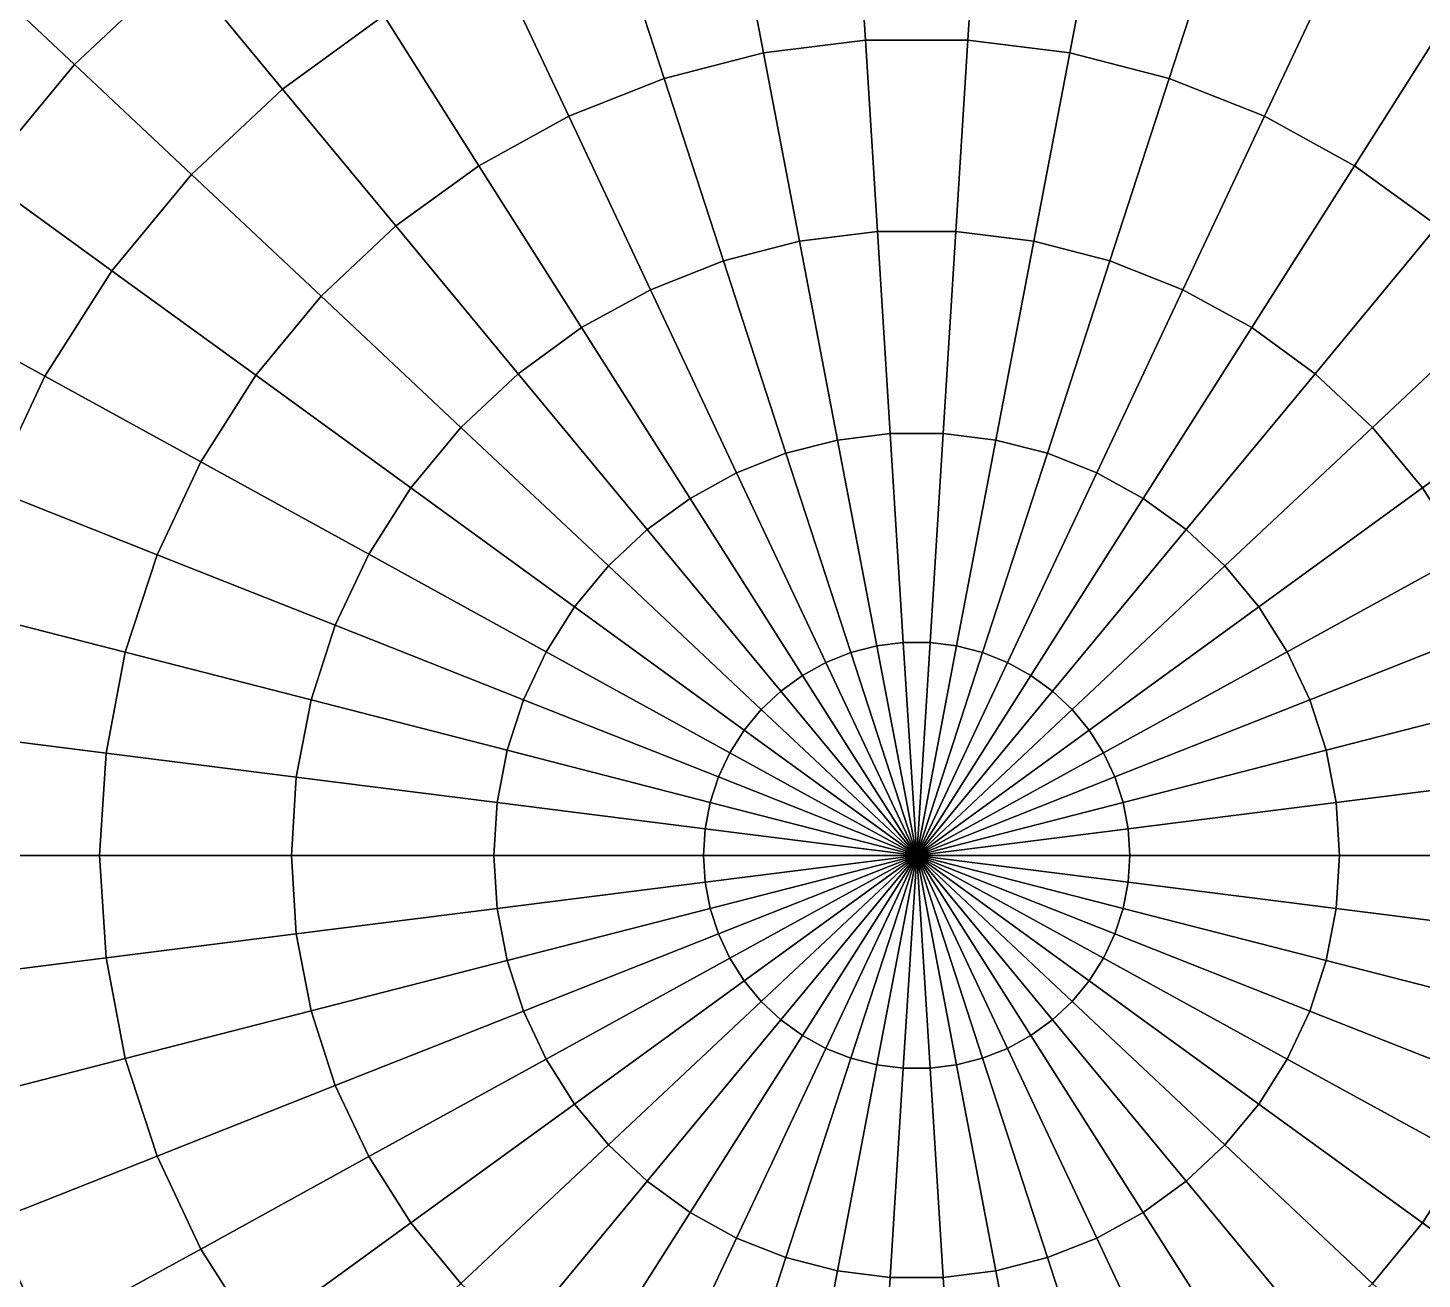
# Model space of a CAD drawing. Extents: x -1 to 5, y -1 to 5.
# Drawn here: x 3.456 to 4.309, y -0.259 to 0.507 of the extents above; entities that cross this region are included whole.
import ezdxf

# ---------------------------------------------------------------- set-up
doc = ezdxf.new("R2010")
doc.units = 0

msp = doc.modelspace()

# ---------------------------------------------------------------- linework, layer by layer
at = {"color": 100}
for points in [[(3.54927, 0.54484, 0.70711), (3.4943, 0.61129, 0.60876), (3.42167, 0.54309, 0.60876), (3.48454, 0.48405, 0.70711)], [(3.4943, 0.61129, -0.60876), (3.54927, 0.54484, -0.70711), (3.48454, 0.48405, -0.70711), (3.42167, 0.54309, -0.60876)], [(3.9686, 0.49901, 0.86603), (3.96178, 0.60756, 0.79335), (3.88593, 0.59798, 0.79335), (3.90631, 0.49114, 0.86603)], [(3.96178, 0.60756, -0.79335), (3.9686, 0.49901, -0.86603), (3.90631, 0.49114, -0.86603), (3.88593, 0.59798, -0.79335)], [(4.0314, 0.49901, 0.86603), (4.03822, 0.60756, 0.79335), (3.96178, 0.60756, 0.79335), (3.9686, 0.49901, 0.86603)], [(4.03822, 0.60756, -0.79335), (4.0314, 0.49901, -0.86603), (3.9686, 0.49901, -0.86603), (3.96178, 0.60756, -0.79335)], [(4.09369, 0.49114, 0.86603), (4.11407, 0.59798, 0.79335), (4.03822, 0.60756, 0.79335), (4.0314, 0.49901, 0.86603)], [(4.11407, 0.59798, -0.79335), (4.09369, 0.49114, -0.86603), (4.0314, 0.49901, -0.86603), (4.03822, 0.60756, -0.79335)], [(3.90631, 0.49114, 0.86603), (3.88593, 0.59798, 0.79335), (3.81188, 0.57897, 0.79335), (3.84549, 0.47553, 0.86603)], [(3.88593, 0.59798, -0.79335), (3.90631, 0.49114, -0.86603), (3.84549, 0.47553, -0.86603), (3.81188, 0.57897, -0.79335)], [(4.15451, 0.47553, 0.86603), (4.18812, 0.57897, 0.79335), (4.11407, 0.59798, 0.79335), (4.09369, 0.49114, 0.86603)], [(4.18812, 0.57897, -0.79335), (4.15451, 0.47553, -0.86603), (4.09369, 0.49114, -0.86603), (4.11407, 0.59798, -0.79335)], [(3.67381, 0.51399, 0.79335), (3.62111, 0.59703, 0.70711), (3.54927, 0.54484, 0.70711), (3.61196, 0.46906, 0.79335)], [(3.62111, 0.59703, -0.70711), (3.67381, 0.51399, -0.79335), (3.61196, 0.46906, -0.79335), (3.54927, 0.54484, -0.70711)], [(3.84549, 0.47553, 0.86603), (3.81188, 0.57897, 0.79335), (3.7408, 0.55082, 0.79335), (3.78711, 0.45241, 0.86603)], [(3.81188, 0.57897, -0.79335), (3.84549, 0.47553, -0.86603), (3.78711, 0.45241, -0.86603), (3.7408, 0.55082, -0.79335)], [(4.21289, 0.45241, 0.86603), (4.2592, 0.55082, 0.79335), (4.18812, 0.57897, 0.79335), (4.15451, 0.47553, 0.86603)], [(4.2592, 0.55082, -0.79335), (4.21289, 0.45241, -0.86603), (4.15451, 0.47553, -0.86603), (4.18812, 0.57897, -0.79335)], [(3.78711, 0.45241, 0.86603), (3.7408, 0.55082, 0.79335), (3.67381, 0.51399, 0.79335), (3.73209, 0.42216, 0.86603)], [(3.7408, 0.55082, -0.79335), (3.78711, 0.45241, -0.86603), (3.73209, 0.42216, -0.86603), (3.67381, 0.51399, -0.79335)], [(4.26791, 0.42216, 0.86603), (4.32619, 0.51399, 0.79335), (4.2592, 0.55082, 0.79335), (4.21289, 0.45241, 0.86603)], [(4.32619, 0.51399, -0.79335), (4.26791, 0.42216, -0.86603), (4.21289, 0.45241, -0.86603), (4.2592, 0.55082, -0.79335)], [(3.48454, 0.48405, 0.70711), (3.42167, 0.54309, 0.60876), (3.35816, 0.46632, 0.60876), (3.42794, 0.41563, 0.70711)], [(3.42167, 0.54309, -0.60876), (3.48454, 0.48405, -0.70711), (3.42794, 0.41563, -0.70711), (3.35816, 0.46632, -0.60876)], [(3.61196, 0.46906, 0.79335), (3.54927, 0.54484, 0.70711), (3.48454, 0.48405, 0.70711), (3.55623, 0.41673, 0.79335)], [(3.54927, 0.54484, -0.70711), (3.61196, 0.46906, -0.79335), (3.55623, 0.41673, -0.79335), (3.48454, 0.48405, -0.70711)], [(3.73209, 0.42216, 0.86603), (3.67381, 0.51399, 0.79335), (3.61196, 0.46906, 0.79335), (3.68129, 0.38526, 0.86603)], [(3.67381, 0.51399, -0.79335), (3.73209, 0.42216, -0.86603), (3.68129, 0.38526, -0.86603), (3.61196, 0.46906, -0.79335)], [(4.31871, 0.38526, 0.86603), (4.38804, 0.46906, 0.79335), (4.32619, 0.51399, 0.79335), (4.26791, 0.42216, 0.86603)], [(4.38804, 0.46906, -0.79335), (4.31871, 0.38526, -0.86603), (4.26791, 0.42216, -0.86603), (4.32619, 0.51399, -0.79335)], [(3.97597, 0.38193, 0.92388), (3.9686, 0.49901, 0.86603), (3.90631, 0.49114, 0.86603), (3.92829, 0.37591, 0.92388)], [(3.9686, 0.49901, -0.86603), (3.97597, 0.38193, -0.92388), (3.92829, 0.37591, -0.92388), (3.90631, 0.49114, -0.86603)], [(4.02403, 0.38193, 0.92388), (4.0314, 0.49901, 0.86603), (3.9686, 0.49901, 0.86603), (3.97597, 0.38193, 0.92388)], [(4.0314, 0.49901, -0.86603), (4.02403, 0.38193, -0.92388), (3.97597, 0.38193, -0.92388), (3.9686, 0.49901, -0.86603)], [(4.07171, 0.37591, 0.92388), (4.09369, 0.49114, 0.86603), (4.0314, 0.49901, 0.86603), (4.02403, 0.38193, 0.92388)], [(4.09369, 0.49114, -0.86603), (4.07171, 0.37591, -0.92388), (4.02403, 0.38193, -0.92388), (4.0314, 0.49901, -0.86603)], [(3.92829, 0.37591, 0.92388), (3.90631, 0.49114, 0.86603), (3.84549, 0.47553, 0.86603), (3.88174, 0.36395, 0.92388)], [(3.90631, 0.49114, -0.86603), (3.92829, 0.37591, -0.92388), (3.88174, 0.36395, -0.92388), (3.84549, 0.47553, -0.86603)], [(4.11826, 0.36395, 0.92388), (4.15451, 0.47553, 0.86603), (4.09369, 0.49114, 0.86603), (4.07171, 0.37591, 0.92388)], [(4.15451, 0.47553, -0.86603), (4.11826, 0.36395, -0.92388), (4.07171, 0.37591, -0.92388), (4.09369, 0.49114, -0.86603)], [(3.55623, 0.41673, 0.79335), (3.48454, 0.48405, 0.70711), (3.42794, 0.41563, 0.70711), (3.5075, 0.35782, 0.79335)], [(3.48454, 0.48405, -0.70711), (3.55623, 0.41673, -0.79335), (3.5075, 0.35782, -0.79335), (3.42794, 0.41563, -0.70711)], [(3.88174, 0.36395, 0.92388), (3.84549, 0.47553, 0.86603), (3.78711, 0.45241, 0.86603), (3.83706, 0.34626, 0.92388)], [(3.84549, 0.47553, -0.86603), (3.88174, 0.36395, -0.92388), (3.83706, 0.34626, -0.92388), (3.78711, 0.45241, -0.86603)], [(4.16294, 0.34626, 0.92388), (4.21289, 0.45241, 0.86603), (4.15451, 0.47553, 0.86603), (4.11826, 0.36395, 0.92388)], [(4.21289, 0.45241, -0.86603), (4.16294, 0.34626, -0.92388), (4.11826, 0.36395, -0.92388), (4.15451, 0.47553, -0.86603)], [(3.68129, 0.38526, 0.86603), (3.61196, 0.46906, 0.79335), (3.55623, 0.41673, 0.79335), (3.63552, 0.34227, 0.86603)], [(3.61196, 0.46906, -0.79335), (3.68129, 0.38526, -0.86603), (3.63552, 0.34227, -0.86603), (3.55623, 0.41673, -0.79335)], [(3.83706, 0.34626, 0.92388), (3.78711, 0.45241, 0.86603), (3.73209, 0.42216, 0.86603), (3.79495, 0.32311, 0.92388)], [(3.78711, 0.45241, -0.86603), (3.83706, 0.34626, -0.92388), (3.79495, 0.32311, -0.92388), (3.73209, 0.42216, -0.86603)], [(4.20505, 0.32311, 0.92388), (4.26791, 0.42216, 0.86603), (4.21289, 0.45241, 0.86603), (4.16294, 0.34626, 0.92388)], [(4.26791, 0.42216, -0.86603), (4.20505, 0.32311, -0.92388), (4.16294, 0.34626, -0.92388), (4.21289, 0.45241, -0.86603)], [(3.79495, 0.32311, 0.92388), (3.73209, 0.42216, 0.86603), (3.68129, 0.38526, 0.86603), (3.75607, 0.29486, 0.92388)], [(3.73209, 0.42216, -0.86603), (3.79495, 0.32311, -0.92388), (3.75607, 0.29486, -0.92388), (3.68129, 0.38526, -0.86603)], [(4.24393, 0.29486, 0.92388), (4.31871, 0.38526, 0.86603), (4.26791, 0.42216, 0.86603), (4.20505, 0.32311, 0.92388)], [(4.31871, 0.38526, -0.86603), (4.24393, 0.29486, -0.92388), (4.20505, 0.32311, -0.92388), (4.26791, 0.42216, -0.86603)], [(3.5075, 0.35782, 0.79335), (3.42794, 0.41563, 0.70711), (3.38036, 0.34065, 0.70711), (3.46654, 0.29327, 0.79335)], [(3.42794, 0.41563, -0.70711), (3.5075, 0.35782, -0.79335), (3.46654, 0.29327, -0.79335), (3.38036, 0.34065, -0.70711)], [(3.63552, 0.34227, 0.86603), (3.55623, 0.41673, 0.79335), (3.5075, 0.35782, 0.79335), (3.59549, 0.29389, 0.86603)], [(3.55623, 0.41673, -0.79335), (3.63552, 0.34227, -0.86603), (3.59549, 0.29389, -0.86603), (3.5075, 0.35782, -0.79335)], [(3.75607, 0.29486, 0.92388), (3.68129, 0.38526, 0.86603), (3.63552, 0.34227, 0.86603), (3.72104, 0.26196, 0.92388)], [(3.68129, 0.38526, -0.86603), (3.75607, 0.29486, -0.92388), (3.72104, 0.26196, -0.92388), (3.63552, 0.34227, -0.86603)], [(4.27896, 0.26196, 0.92388), (4.36448, 0.34227, 0.86603), (4.31871, 0.38526, 0.86603), (4.24393, 0.29486, 0.92388)], [(4.36448, 0.34227, -0.86603), (4.27896, 0.26196, -0.92388), (4.24393, 0.29486, -0.92388), (4.31871, 0.38526, -0.86603)], [(3.9515, 0.25423, 0.96593), (3.92829, 0.37591, 0.92388), (3.88174, 0.36395, 0.92388), (3.92002, 0.24615, 0.96593)], [(3.92829, 0.37591, -0.92388), (3.9515, 0.25423, -0.96593), (3.92002, 0.24615, -0.96593), (3.88174, 0.36395, -0.92388)], [(3.98375, 0.25831, 0.96593), (3.97597, 0.38193, 0.92388), (3.92829, 0.37591, 0.92388), (3.9515, 0.25423, 0.96593)], [(3.97597, 0.38193, -0.92388), (3.98375, 0.25831, -0.96593), (3.9515, 0.25423, -0.96593), (3.92829, 0.37591, -0.92388)], [(4.01625, 0.25831, 0.96593), (4.02403, 0.38193, 0.92388), (3.97597, 0.38193, 0.92388), (3.98375, 0.25831, 0.96593)], [(4.02403, 0.38193, -0.92388), (4.01625, 0.25831, -0.96593), (3.98375, 0.25831, -0.96593), (3.97597, 0.38193, -0.92388)], [(4.0485, 0.25423, 0.96593), (4.07171, 0.37591, 0.92388), (4.02403, 0.38193, 0.92388), (4.01625, 0.25831, 0.96593)], [(4.07171, 0.37591, -0.92388), (4.0485, 0.25423, -0.96593), (4.01625, 0.25831, -0.96593), (4.02403, 0.38193, -0.92388)], [(4.07998, 0.24615, 0.96593), (4.11826, 0.36395, 0.92388), (4.07171, 0.37591, 0.92388), (4.0485, 0.25423, 0.96593)], [(4.11826, 0.36395, -0.92388), (4.07998, 0.24615, -0.96593), (4.0485, 0.25423, -0.96593), (4.07171, 0.37591, -0.92388)], [(3.92002, 0.24615, 0.96593), (3.88174, 0.36395, 0.92388), (3.83706, 0.34626, 0.92388), (3.8898, 0.23419, 0.96593)], [(3.88174, 0.36395, -0.92388), (3.92002, 0.24615, -0.96593), (3.8898, 0.23419, -0.96593), (3.83706, 0.34626, -0.92388)], [(4.1102, 0.23419, 0.96593), (4.16294, 0.34626, 0.92388), (4.11826, 0.36395, 0.92388), (4.07998, 0.24615, 0.96593)], [(4.16294, 0.34626, -0.92388), (4.1102, 0.23419, -0.96593), (4.07998, 0.24615, -0.96593), (4.11826, 0.36395, -0.92388)], [(3.59549, 0.29389, 0.86603), (3.5075, 0.35782, 0.79335), (3.46654, 0.29327, 0.79335), (3.56185, 0.24088, 0.86603)], [(3.5075, 0.35782, -0.79335), (3.59549, 0.29389, -0.86603), (3.56185, 0.24088, -0.86603), (3.46654, 0.29327, -0.79335)], [(3.72104, 0.26196, 0.92388), (3.63552, 0.34227, 0.86603), (3.59549, 0.29389, 0.86603), (3.6904, 0.22494, 0.92388)], [(3.63552, 0.34227, -0.86603), (3.72104, 0.26196, -0.92388), (3.6904, 0.22494, -0.92388), (3.59549, 0.29389, -0.86603)], [(3.8898, 0.23419, 0.96593), (3.83706, 0.34626, 0.92388), (3.79495, 0.32311, 0.92388), (3.86132, 0.21853, 0.96593)], [(3.83706, 0.34626, -0.92388), (3.8898, 0.23419, -0.96593), (3.86132, 0.21853, -0.96593), (3.79495, 0.32311, -0.92388)], [(4.13868, 0.21853, 0.96593), (4.20505, 0.32311, 0.92388), (4.16294, 0.34626, 0.92388), (4.1102, 0.23419, 0.96593)], [(4.20505, 0.32311, -0.92388), (4.13868, 0.21853, -0.96593), (4.1102, 0.23419, -0.96593), (4.16294, 0.34626, -0.92388)], [(4.3096, 0.22494, 0.92388), (4.40451, 0.29389, 0.86603), (4.36448, 0.34227, 0.86603), (4.27896, 0.26196, 0.92388)], [(4.40451, 0.29389, -0.86603), (4.3096, 0.22494, -0.92388), (4.27896, 0.26196, -0.92388), (4.36448, 0.34227, -0.86603)], [(3.46654, 0.29327, 0.79335), (3.38036, 0.34065, 0.70711), (3.34255, 0.2603, 0.70711), (3.43399, 0.2241, 0.79335)], [(3.38036, 0.34065, -0.70711), (3.46654, 0.29327, -0.79335), (3.43399, 0.2241, -0.79335), (3.34255, 0.2603, -0.70711)], [(3.86132, 0.21853, 0.96593), (3.79495, 0.32311, 0.92388), (3.75607, 0.29486, 0.92388), (3.83502, 0.19942, 0.96593)], [(3.79495, 0.32311, -0.92388), (3.86132, 0.21853, -0.96593), (3.83502, 0.19942, -0.96593), (3.75607, 0.29486, -0.92388)], [(4.16498, 0.19942, 0.96593), (4.24393, 0.29486, 0.92388), (4.20505, 0.32311, 0.92388), (4.13868, 0.21853, 0.96593)], [(4.24393, 0.29486, -0.92388), (4.16498, 0.19942, -0.96593), (4.13868, 0.21853, -0.96593), (4.20505, 0.32311, -0.92388)], [(3.56185, 0.24088, 0.86603), (3.46654, 0.29327, 0.79335), (3.43399, 0.2241, 0.79335), (3.53511, 0.18406, 0.86603)], [(3.46654, 0.29327, -0.79335), (3.56185, 0.24088, -0.86603), (3.53511, 0.18406, -0.86603), (3.43399, 0.2241, -0.79335)], [(3.6904, 0.22494, 0.92388), (3.59549, 0.29389, 0.86603), (3.56185, 0.24088, 0.86603), (3.66465, 0.18436, 0.92388)], [(3.59549, 0.29389, -0.86603), (3.6904, 0.22494, -0.92388), (3.66465, 0.18436, -0.92388), (3.56185, 0.24088, -0.86603)], [(3.83502, 0.19942, 0.96593), (3.75607, 0.29486, 0.92388), (3.72104, 0.26196, 0.92388), (3.81133, 0.17717, 0.96593)], [(3.75607, 0.29486, -0.92388), (3.83502, 0.19942, -0.96593), (3.81133, 0.17717, -0.96593), (3.72104, 0.26196, -0.92388)], [(4.18867, 0.17717, 0.96593), (4.27896, 0.26196, 0.92388), (4.24393, 0.29486, 0.92388), (4.16498, 0.19942, 0.96593)], [(4.27896, 0.26196, -0.92388), (4.18867, 0.17717, -0.96593), (4.16498, 0.19942, -0.96593), (4.24393, 0.29486, -0.92388)], [(3.81133, 0.17717, 0.96593), (3.72104, 0.26196, 0.92388), (3.6904, 0.22494, 0.92388), (3.79061, 0.15213, 0.96593)], [(3.72104, 0.26196, -0.92388), (3.81133, 0.17717, -0.96593), (3.79061, 0.15213, -0.96593), (3.6904, 0.22494, -0.92388)], [(3.9918, 0.13027, 0.99144), (3.98375, 0.25831, 0.96593), (3.9515, 0.25423, 0.96593), (3.97554, 0.12821, 0.99144)], [(3.98375, 0.25831, -0.96593), (3.9918, 0.13027, -0.99144), (3.97554, 0.12821, -0.99144), (3.9515, 0.25423, -0.96593)], [(4.0082, 0.13027, 0.99144), (4.01625, 0.25831, 0.96593), (3.98375, 0.25831, 0.96593), (3.9918, 0.13027, 0.99144)], [(4.01625, 0.25831, -0.96593), (4.0082, 0.13027, -0.99144), (3.9918, 0.13027, -0.99144), (3.98375, 0.25831, -0.96593)], [(4.02446, 0.12821, 0.99144), (4.0485, 0.25423, 0.96593), (4.01625, 0.25831, 0.96593), (4.0082, 0.13027, 0.99144)], [(4.0485, 0.25423, -0.96593), (4.02446, 0.12821, -0.99144), (4.0082, 0.13027, -0.99144), (4.01625, 0.25831, -0.96593)], [(4.20939, 0.15213, 0.96593), (4.3096, 0.22494, 0.92388), (4.27896, 0.26196, 0.92388), (4.18867, 0.17717, 0.96593)], [(4.3096, 0.22494, -0.92388), (4.20939, 0.15213, -0.96593), (4.18867, 0.17717, -0.96593), (4.27896, 0.26196, -0.92388)], [(3.97554, 0.12821, 0.99144), (3.9515, 0.25423, 0.96593), (3.92002, 0.24615, 0.96593), (3.95967, 0.12414, 0.99144)], [(3.9515, 0.25423, -0.96593), (3.97554, 0.12821, -0.99144), (3.95967, 0.12414, -0.99144), (3.92002, 0.24615, -0.96593)], [(4.04033, 0.12414, 0.99144), (4.07998, 0.24615, 0.96593), (4.0485, 0.25423, 0.96593), (4.02446, 0.12821, 0.99144)], [(4.07998, 0.24615, -0.96593), (4.04033, 0.12414, -0.99144), (4.02446, 0.12821, -0.99144), (4.0485, 0.25423, -0.96593)], [(3.66465, 0.18436, 0.92388), (3.56185, 0.24088, 0.86603), (3.53511, 0.18406, 0.86603), (3.64419, 0.14088, 0.92388)], [(3.56185, 0.24088, -0.86603), (3.66465, 0.18436, -0.92388), (3.64419, 0.14088, -0.92388), (3.53511, 0.18406, -0.86603)], [(3.95967, 0.12414, 0.99144), (3.92002, 0.24615, 0.96593), (3.8898, 0.23419, 0.96593), (3.94442, 0.1181, 0.99144)], [(3.92002, 0.24615, -0.96593), (3.95967, 0.12414, -0.99144), (3.94442, 0.1181, -0.99144), (3.8898, 0.23419, -0.96593)], [(4.05558, 0.1181, 0.99144), (4.1102, 0.23419, 0.96593), (4.07998, 0.24615, 0.96593), (4.04033, 0.12414, 0.99144)], [(4.1102, 0.23419, -0.96593), (4.05558, 0.1181, -0.99144), (4.04033, 0.12414, -0.99144), (4.07998, 0.24615, -0.96593)], [(3.94442, 0.1181, 0.99144), (3.8898, 0.23419, 0.96593), (3.86132, 0.21853, 0.96593), (3.93006, 0.11021, 0.99144)], [(3.8898, 0.23419, -0.96593), (3.94442, 0.1181, -0.99144), (3.93006, 0.11021, -0.99144), (3.86132, 0.21853, -0.96593)], [(4.06994, 0.11021, 0.99144), (4.13868, 0.21853, 0.96593), (4.1102, 0.23419, 0.96593), (4.05558, 0.1181, 0.99144)], [(4.13868, 0.21853, -0.96593), (4.06994, 0.11021, -0.99144), (4.05558, 0.1181, -0.99144), (4.1102, 0.23419, -0.96593)], [(3.53511, 0.18406, 0.86603), (3.43399, 0.2241, 0.79335), (3.41036, 0.15139, 0.79335), (3.51571, 0.12434, 0.86603)], [(3.43399, 0.2241, -0.79335), (3.53511, 0.18406, -0.86603), (3.51571, 0.12434, -0.86603), (3.41036, 0.15139, -0.79335)], [(3.79061, 0.15213, 0.96593), (3.6904, 0.22494, 0.92388), (3.66465, 0.18436, 0.92388), (3.7732, 0.12469, 0.96593)], [(3.6904, 0.22494, -0.92388), (3.79061, 0.15213, -0.96593), (3.7732, 0.12469, -0.96593), (3.66465, 0.18436, -0.92388)], [(4.2268, 0.12469, 0.96593), (4.33535, 0.18436, 0.92388), (4.3096, 0.22494, 0.92388), (4.20939, 0.15213, 0.96593)], [(4.33535, 0.18436, -0.92388), (4.2268, 0.12469, -0.96593), (4.20939, 0.15213, -0.96593), (4.3096, 0.22494, -0.92388)], [(3.93006, 0.11021, 0.99144), (3.86132, 0.21853, 0.96593), (3.83502, 0.19942, 0.96593), (3.9168, 0.10057, 0.99144)], [(3.86132, 0.21853, -0.96593), (3.93006, 0.11021, -0.99144), (3.9168, 0.10057, -0.99144), (3.83502, 0.19942, -0.96593)], [(4.0832, 0.10057, 0.99144), (4.16498, 0.19942, 0.96593), (4.13868, 0.21853, 0.96593), (4.06994, 0.11021, 0.99144)], [(4.16498, 0.19942, -0.96593), (4.0832, 0.10057, -0.99144), (4.06994, 0.11021, -0.99144), (4.13868, 0.21853, -0.96593)], [(3.9168, 0.10057, 0.99144), (3.83502, 0.19942, 0.96593), (3.81133, 0.17717, 0.96593), (3.90485, 0.08935, 0.99144)], [(3.83502, 0.19942, -0.96593), (3.9168, 0.10057, -0.99144), (3.90485, 0.08935, -0.99144), (3.81133, 0.17717, -0.96593)], [(4.09515, 0.08935, 0.99144), (4.18867, 0.17717, 0.96593), (4.16498, 0.19942, 0.96593), (4.0832, 0.10057, 0.99144)], [(4.18867, 0.17717, -0.96593), (4.09515, 0.08935, -0.99144), (4.0832, 0.10057, -0.99144), (4.16498, 0.19942, -0.96593)], [(3.64419, 0.14088, 0.92388), (3.53511, 0.18406, 0.86603), (3.51571, 0.12434, 0.86603), (3.62934, 0.09517, 0.92388)], [(3.53511, 0.18406, -0.86603), (3.64419, 0.14088, -0.92388), (3.62934, 0.09517, -0.92388), (3.51571, 0.12434, -0.86603)], [(3.7732, 0.12469, 0.96593), (3.66465, 0.18436, 0.92388), (3.64419, 0.14088, 0.92388), (3.75936, 0.09528, 0.96593)], [(3.66465, 0.18436, -0.92388), (3.7732, 0.12469, -0.96593), (3.75936, 0.09528, -0.96593), (3.64419, 0.14088, -0.92388)], [(4.24064, 0.09528, 0.96593), (4.35581, 0.14088, 0.92388), (4.33535, 0.18436, 0.92388), (4.2268, 0.12469, 0.96593)], [(4.35581, 0.14088, -0.92388), (4.24064, 0.09528, -0.96593), (4.2268, 0.12469, -0.96593), (4.33535, 0.18436, -0.92388)], [(3.90485, 0.08935, 0.99144), (3.81133, 0.17717, 0.96593), (3.79061, 0.15213, 0.96593), (3.8944, 0.07672, 0.99144)], [(3.81133, 0.17717, -0.96593), (3.90485, 0.08935, -0.99144), (3.8944, 0.07672, -0.99144), (3.79061, 0.15213, -0.96593)], [(4.1056, 0.07672, 0.99144), (4.20939, 0.15213, 0.96593), (4.18867, 0.17717, 0.96593), (4.09515, 0.08935, 0.99144)], [(4.20939, 0.15213, -0.96593), (4.1056, 0.07672, -0.99144), (4.09515, 0.08935, -0.99144), (4.18867, 0.17717, -0.96593)], [(3.51571, 0.12434, 0.86603), (3.41036, 0.15139, 0.79335), (3.39604, 0.0763, 0.79335), (3.50394, 0.06267, 0.86603)], [(3.41036, 0.15139, -0.79335), (3.51571, 0.12434, -0.86603), (3.50394, 0.06267, -0.86603), (3.39604, 0.0763, -0.79335)], [(3.8944, 0.07672, 0.99144), (3.79061, 0.15213, 0.96593), (3.7732, 0.12469, 0.96593), (3.88562, 0.06288, 0.99144)], [(3.79061, 0.15213, -0.96593), (3.8944, 0.07672, -0.99144), (3.88562, 0.06288, -0.99144), (3.7732, 0.12469, -0.96593)], [(4.11438, 0.06288, 0.99144), (4.2268, 0.12469, 0.96593), (4.20939, 0.15213, 0.96593), (4.1056, 0.07672, 0.99144)], [(4.2268, 0.12469, -0.96593), (4.11438, 0.06288, -0.99144), (4.1056, 0.07672, -0.99144), (4.20939, 0.15213, -0.96593)], [(3.75936, 0.09528, 0.96593), (3.64419, 0.14088, 0.92388), (3.62934, 0.09517, 0.92388), (3.74931, 0.06437, 0.96593)], [(3.64419, 0.14088, -0.92388), (3.75936, 0.09528, -0.96593), (3.74931, 0.06437, -0.96593), (3.62934, 0.09517, -0.92388)], [(4.25069, 0.06437, 0.96593), (4.37066, 0.09517, 0.92388), (4.35581, 0.14088, 0.92388), (4.24064, 0.09528, 0.96593)], [(4.37066, 0.09517, -0.92388), (4.25069, 0.06437, -0.96593), (4.24064, 0.09528, -0.96593), (4.35581, 0.14088, -0.92388)], [(4, 0, 1), (3.97554, 0.12821, 0.99144), (3.95967, 0.12414, 0.99144), (4, 0, 1)], [(3.97554, 0.12821, -0.99144), (4, 0, -1), (4, 0, -1), (3.95967, 0.12414, -0.99144)], [(4, 0, 1), (3.9918, 0.13027, 0.99144), (3.97554, 0.12821, 0.99144), (4, 0, 1)], [(3.9918, 0.13027, -0.99144), (4, 0, -1), (4, 0, -1), (3.97554, 0.12821, -0.99144)], [(4, 0, 1), (4.0082, 0.13027, 0.99144), (3.9918, 0.13027, 0.99144), (4, 0, 1)], [(4.0082, 0.13027, -0.99144), (4, 0, -1), (4, 0, -1), (3.9918, 0.13027, -0.99144)], [(4, 0, 1), (4.02446, 0.12821, 0.99144), (4.0082, 0.13027, 0.99144), (4, 0, 1)], [(4.02446, 0.12821, -0.99144), (4, 0, -1), (4, 0, -1), (4.0082, 0.13027, -0.99144)], [(4, 0, 1), (4.04033, 0.12414, 0.99144), (4.02446, 0.12821, 0.99144), (4, 0, 1)], [(4.04033, 0.12414, -0.99144), (4, 0, -1), (4, 0, -1), (4.02446, 0.12821, -0.99144)], [(3.62934, 0.09517, 0.92388), (3.51571, 0.12434, 0.86603), (3.50394, 0.06267, 0.86603), (3.62033, 0.04796, 0.92388)], [(3.51571, 0.12434, -0.86603), (3.62934, 0.09517, -0.92388), (3.62033, 0.04796, -0.92388), (3.50394, 0.06267, -0.86603)], [(3.88562, 0.06288, 0.99144), (3.7732, 0.12469, 0.96593), (3.75936, 0.09528, 0.96593), (3.87864, 0.04805, 0.99144)], [(3.7732, 0.12469, -0.96593), (3.88562, 0.06288, -0.99144), (3.87864, 0.04805, -0.99144), (3.75936, 0.09528, -0.96593)], [(4, 0, 1), (3.95967, 0.12414, 0.99144), (3.94442, 0.1181, 0.99144), (4, 0, 1)], [(3.95967, 0.12414, -0.99144), (4, 0, -1), (4, 0, -1), (3.94442, 0.1181, -0.99144)], [(4, 0, 1), (4.05558, 0.1181, 0.99144), (4.04033, 0.12414, 0.99144), (4, 0, 1)], [(4.05558, 0.1181, -0.99144), (4, 0, -1), (4, 0, -1), (4.04033, 0.12414, -0.99144)], [(4.12136, 0.04805, 0.99144), (4.24064, 0.09528, 0.96593), (4.2268, 0.12469, 0.96593), (4.11438, 0.06288, 0.99144)], [(4.24064, 0.09528, -0.96593), (4.12136, 0.04805, -0.99144), (4.11438, 0.06288, -0.99144), (4.2268, 0.12469, -0.96593)], [(4, 0, 1), (3.94442, 0.1181, 0.99144), (3.93006, 0.11021, 0.99144), (4, 0, 1)], [(3.94442, 0.1181, -0.99144), (4, 0, -1), (4, 0, -1), (3.93006, 0.11021, -0.99144)], [(4, 0, 1), (4.06994, 0.11021, 0.99144), (4.05558, 0.1181, 0.99144), (4, 0, 1)], [(4.06994, 0.11021, -0.99144), (4, 0, -1), (4, 0, -1), (4.05558, 0.1181, -0.99144)], [(4, 0, 1), (3.93006, 0.11021, 0.99144), (3.9168, 0.10057, 0.99144), (4, 0, 1)], [(3.93006, 0.11021, -0.99144), (4, 0, -1), (4, 0, -1), (3.9168, 0.10057, -0.99144)], [(4, 0, 1), (4.0832, 0.10057, 0.99144), (4.06994, 0.11021, 0.99144), (4, 0, 1)], [(4.0832, 0.10057, -0.99144), (4, 0, -1), (4, 0, -1), (4.06994, 0.11021, -0.99144)], [(3.74931, 0.06437, 0.96593), (3.62934, 0.09517, 0.92388), (3.62033, 0.04796, 0.92388), (3.74322, 0.03244, 0.96593)], [(3.62934, 0.09517, -0.92388), (3.74931, 0.06437, -0.96593), (3.74322, 0.03244, -0.96593), (3.62033, 0.04796, -0.92388)], [(3.87864, 0.04805, 0.99144), (3.75936, 0.09528, 0.96593), (3.74931, 0.06437, 0.96593), (3.87357, 0.03246, 0.99144)], [(3.75936, 0.09528, -0.96593), (3.87864, 0.04805, -0.99144), (3.87357, 0.03246, -0.99144), (3.74931, 0.06437, -0.96593)], [(4, 0, 1), (3.9168, 0.10057, 0.99144), (3.90485, 0.08935, 0.99144), (4, 0, 1)], [(3.9168, 0.10057, -0.99144), (4, 0, -1), (4, 0, -1), (3.90485, 0.08935, -0.99144)], [(4, 0, 1), (4.09515, 0.08935, 0.99144), (4.0832, 0.10057, 0.99144), (4, 0, 1)], [(4.09515, 0.08935, -0.99144), (4, 0, -1), (4, 0, -1), (4.0832, 0.10057, -0.99144)], [(4.12643, 0.03246, 0.99144), (4.25069, 0.06437, 0.96593), (4.24064, 0.09528, 0.96593), (4.12136, 0.04805, 0.99144)], [(4.25069, 0.06437, -0.96593), (4.12643, 0.03246, -0.99144), (4.12136, 0.04805, -0.99144), (4.24064, 0.09528, -0.96593)], [(4.25678, 0.03244, 0.96593), (4.37967, 0.04796, 0.92388), (4.37066, 0.09517, 0.92388), (4.25069, 0.06437, 0.96593)], [(4.37967, 0.04796, -0.92388), (4.25678, 0.03244, -0.96593), (4.25069, 0.06437, -0.96593), (4.37066, 0.09517, -0.92388)], [(4, 0, 1), (3.90485, 0.08935, 0.99144), (3.8944, 0.07672, 0.99144), (4, 0, 1)], [(3.90485, 0.08935, -0.99144), (4, 0, -1), (4, 0, -1), (3.8944, 0.07672, -0.99144)], [(4, 0, 1), (4.1056, 0.07672, 0.99144), (4.09515, 0.08935, 0.99144), (4, 0, 1)], [(4.1056, 0.07672, -0.99144), (4, 0, -1), (4, 0, -1), (4.09515, 0.08935, -0.99144)], [(3.50394, 0.06267, 0.86603), (3.39604, 0.0763, 0.79335), (3.39124, 0, 0.79335), (3.5, 0, 0.86603)], [(3.39604, 0.0763, -0.79335), (3.50394, 0.06267, -0.86603), (3.5, 0, -0.86603), (3.39124, 0, -0.79335)], [(4, 0, 1), (3.8944, 0.07672, 0.99144), (3.88562, 0.06288, 0.99144), (4, 0, 1)], [(3.8944, 0.07672, -0.99144), (4, 0, -1), (4, 0, -1), (3.88562, 0.06288, -0.99144)], [(4, 0, 1), (4.11438, 0.06288, 0.99144), (4.1056, 0.07672, 0.99144), (4, 0, 1)], [(4.11438, 0.06288, -0.99144), (4, 0, -1), (4, 0, -1), (4.1056, 0.07672, -0.99144)], [(3.62033, 0.04796, 0.92388), (3.50394, 0.06267, 0.86603), (3.5, 0, 0.86603), (3.61732, 0, 0.92388)], [(3.50394, 0.06267, -0.86603), (3.62033, 0.04796, -0.92388), (3.61732, 0, -0.92388), (3.5, 0, -0.86603)], [(3.87357, 0.03246, 0.99144), (3.74931, 0.06437, 0.96593), (3.74322, 0.03244, 0.96593), (3.8705, 0.01636, 0.99144)], [(3.74931, 0.06437, -0.96593), (3.87357, 0.03246, -0.99144), (3.8705, 0.01636, -0.99144), (3.74322, 0.03244, -0.96593)], [(4, 0, 1), (3.88562, 0.06288, 0.99144), (3.87864, 0.04805, 0.99144), (4, 0, 1)], [(3.88562, 0.06288, -0.99144), (4, 0, -1), (4, 0, -1), (3.87864, 0.04805, -0.99144)], [(4, 0, 1), (4.12136, 0.04805, 0.99144), (4.11438, 0.06288, 0.99144), (4, 0, 1)], [(4.12136, 0.04805, -0.99144), (4, 0, -1), (4, 0, -1), (4.11438, 0.06288, -0.99144)], [(4.1295, 0.01636, 0.99144), (4.25678, 0.03244, 0.96593), (4.25069, 0.06437, 0.96593), (4.12643, 0.03246, 0.99144)], [(4.25678, 0.03244, -0.96593), (4.1295, 0.01636, -0.99144), (4.12643, 0.03246, -0.99144), (4.25069, 0.06437, -0.96593)], [(3.74322, 0.03244, 0.96593), (3.62033, 0.04796, 0.92388), (3.61732, 0, 0.92388), (3.74118, 0, 0.96593)], [(3.62033, 0.04796, -0.92388), (3.74322, 0.03244, -0.96593), (3.74118, 0, -0.96593), (3.61732, 0, -0.92388)], [(4, 0, 1), (3.87864, 0.04805, 0.99144), (3.87357, 0.03246, 0.99144), (4, 0, 1)], [(3.87864, 0.04805, -0.99144), (4, 0, -1), (4, 0, -1), (3.87357, 0.03246, -0.99144)], [(4, 0, 1), (4.12643, 0.03246, 0.99144), (4.12136, 0.04805, 0.99144), (4, 0, 1)], [(4.12643, 0.03246, -0.99144), (4, 0, -1), (4, 0, -1), (4.12136, 0.04805, -0.99144)], [(4.25882, 0, 0.96593), (4.38268, 0, 0.92388), (4.37967, 0.04796, 0.92388), (4.25678, 0.03244, 0.96593)], [(4.38268, 0, -0.92388), (4.25882, 0, -0.96593), (4.25678, 0.03244, -0.96593), (4.37967, 0.04796, -0.92388)], [(3.8705, 0.01636, 0.99144), (3.74322, 0.03244, 0.96593), (3.74118, 0, 0.96593), (3.86947, 0, 0.99144)], [(3.74322, 0.03244, -0.96593), (3.8705, 0.01636, -0.99144), (3.86947, 0, -0.99144), (3.74118, 0, -0.96593)], [(4, 0, 1), (3.87357, 0.03246, 0.99144), (3.8705, 0.01636, 0.99144), (4, 0, 1)], [(3.87357, 0.03246, -0.99144), (4, 0, -1), (4, 0, -1), (3.8705, 0.01636, -0.99144)], [(4, 0, 1), (4.1295, 0.01636, 0.99144), (4.12643, 0.03246, 0.99144), (4, 0, 1)], [(4.1295, 0.01636, -0.99144), (4, 0, -1), (4, 0, -1), (4.12643, 0.03246, -0.99144)], [(4.13053, 0, 0.99144), (4.25882, 0, 0.96593), (4.25678, 0.03244, 0.96593), (4.1295, 0.01636, 0.99144)], [(4.25882, 0, -0.96593), (4.13053, 0, -0.99144), (4.1295, 0.01636, -0.99144), (4.25678, 0.03244, -0.96593)], [(4, 0, 1), (3.8705, 0.01636, 0.99144), (3.86947, 0, 0.99144), (4, 0, 1)], [(3.8705, 0.01636, -0.99144), (4, 0, -1), (4, 0, -1), (3.86947, 0, -0.99144)], [(4, 0, 1), (4.13053, 0, 0.99144), (4.1295, 0.01636, 0.99144), (4, 0, 1)], [(4.13053, 0, -0.99144), (4, 0, -1), (4, 0, -1), (4.1295, 0.01636, -0.99144)], [(3.5, 0, 0.86603), (3.39124, 0, 0.79335), (3.39604, -0.0763, 0.79335), (3.50394, -0.06267, 0.86603)], [(3.39124, 0, -0.79335), (3.5, 0, -0.86603), (3.50394, -0.06267, -0.86603), (3.39604, -0.0763, -0.79335)], [(3.61732, 0, 0.92388), (3.5, 0, 0.86603), (3.50394, -0.06267, 0.86603), (3.62033, -0.04796, 0.92388)], [(3.5, 0, -0.86603), (3.61732, 0, -0.92388), (3.62033, -0.04796, -0.92388), (3.50394, -0.06267, -0.86603)], [(3.74118, 0, 0.96593), (3.61732, 0, 0.92388), (3.62033, -0.04796, 0.92388), (3.74322, -0.03244, 0.96593)], [(3.61732, 0, -0.92388), (3.74118, 0, -0.96593), (3.74322, -0.03244, -0.96593), (3.62033, -0.04796, -0.92388)], [(3.86947, 0, 0.99144), (3.74118, 0, 0.96593), (3.74322, -0.03244, 0.96593), (3.8705, -0.01636, 0.99144)], [(3.74118, 0, -0.96593), (3.86947, 0, -0.99144), (3.8705, -0.01636, -0.99144), (3.74322, -0.03244, -0.96593)], [(4, 0, 1), (3.86947, 0, 0.99144), (3.8705, -0.01636, 0.99144), (4, 0, 1)], [(3.86947, 0, -0.99144), (4, 0, -1), (4, 0, -1), (3.8705, -0.01636, -0.99144)], [(4, 0, 1), (3.8705, -0.01636, 0.99144), (3.87357, -0.03246, 0.99144), (4, 0, 1)], [(3.8705, -0.01636, -0.99144), (4, 0, -1), (4, 0, -1), (3.87357, -0.03246, -0.99144)], [(4, 0, 1), (3.87357, -0.03246, 0.99144), (3.87864, -0.04805, 0.99144), (4, 0, 1)], [(3.87357, -0.03246, -0.99144), (4, 0, -1), (4, 0, -1), (3.87864, -0.04805, -0.99144)], [(4, 0, 1), (3.87864, -0.04805, 0.99144), (3.88562, -0.06288, 0.99144), (4, 0, 1)], [(3.87864, -0.04805, -0.99144), (4, 0, -1), (4, 0, -1), (3.88562, -0.06288, -0.99144)], [(4, 0, 1), (3.88562, -0.06288, 0.99144), (3.8944, -0.07672, 0.99144), (4, 0, 1)], [(3.88562, -0.06288, -0.99144), (4, 0, -1), (4, 0, -1), (3.8944, -0.07672, -0.99144)], [(4, 0, 1), (3.8944, -0.07672, 0.99144), (3.90485, -0.08935, 0.99144), (4, 0, 1)], [(3.8944, -0.07672, -0.99144), (4, 0, -1), (4, 0, -1), (3.90485, -0.08935, -0.99144)], [(4, 0, 1), (3.90485, -0.08935, 0.99144), (3.9168, -0.10057, 0.99144), (4, 0, 1)], [(3.90485, -0.08935, -0.99144), (4, 0, -1), (4, 0, -1), (3.9168, -0.10057, -0.99144)], [(4, 0, 1), (3.9168, -0.10057, 0.99144), (3.93006, -0.11021, 0.99144), (4, 0, 1)], [(3.9168, -0.10057, -0.99144), (4, 0, -1), (4, 0, -1), (3.93006, -0.11021, -0.99144)], [(4, 0, 1), (3.93006, -0.11021, 0.99144), (3.94442, -0.1181, 0.99144), (4, 0, 1)], [(3.93006, -0.11021, -0.99144), (4, 0, -1), (4, 0, -1), (3.94442, -0.1181, -0.99144)], [(4, 0, 1), (3.94442, -0.1181, 0.99144), (3.95967, -0.12414, 0.99144), (4, 0, 1)], [(3.94442, -0.1181, -0.99144), (4, 0, -1), (4, 0, -1), (3.95967, -0.12414, -0.99144)], [(4, 0, 1), (3.95967, -0.12414, 0.99144), (3.97554, -0.12821, 0.99144), (4, 0, 1)], [(3.95967, -0.12414, -0.99144), (4, 0, -1), (4, 0, -1), (3.97554, -0.12821, -0.99144)], [(4, 0, 1), (3.97554, -0.12821, 0.99144), (3.9918, -0.13027, 0.99144), (4, 0, 1)], [(3.97554, -0.12821, -0.99144), (4, 0, -1), (4, 0, -1), (3.9918, -0.13027, -0.99144)], [(4, 0, 1), (3.9918, -0.13027, 0.99144), (4.0082, -0.13027, 0.99144), (4, 0, 1)], [(3.9918, -0.13027, -0.99144), (4, 0, -1), (4, 0, -1), (4.0082, -0.13027, -0.99144)], [(4, 0, 1), (4.0082, -0.13027, 0.99144), (4.02446, -0.12821, 0.99144), (4, 0, 1)], [(4, 0, 1), (4.02446, -0.12821, 0.99144), (4.04033, -0.12414, 0.99144), (4, 0, 1)], [(4, 0, 1), (4.04033, -0.12414, 0.99144), (4.05558, -0.1181, 0.99144), (4, 0, 1)], [(4, 0, 1), (4.05558, -0.1181, 0.99144), (4.06994, -0.11021, 0.99144), (4, 0, 1)], [(4, 0, 1), (4.06994, -0.11021, 0.99144), (4.0832, -0.10057, 0.99144), (4, 0, 1)], [(4, 0, 1), (4.0832, -0.10057, 0.99144), (4.09515, -0.08935, 0.99144), (4, 0, 1)], [(4, 0, 1), (4.09515, -0.08935, 0.99144), (4.1056, -0.07672, 0.99144), (4, 0, 1)], [(4, 0, 1), (4.1056, -0.07672, 0.99144), (4.11438, -0.06288, 0.99144), (4, 0, 1)], [(4, 0, 1), (4.11438, -0.06288, 0.99144), (4.12136, -0.04805, 0.99144), (4, 0, 1)], [(4, 0, 1), (4.12136, -0.04805, 0.99144), (4.12643, -0.03246, 0.99144), (4, 0, 1)], [(4, 0, 1), (4.12643, -0.03246, 0.99144), (4.1295, -0.01636, 0.99144), (4, 0, 1)], [(4, 0, 1), (4.1295, -0.01636, 0.99144), (4.13053, 0, 0.99144), (4, 0, 1)], [(4.0082, -0.13027, -0.99144), (4, 0, -1), (4, 0, -1), (4.02446, -0.12821, -0.99144)], [(4.02446, -0.12821, -0.99144), (4, 0, -1), (4, 0, -1), (4.04033, -0.12414, -0.99144)], [(4.04033, -0.12414, -0.99144), (4, 0, -1), (4, 0, -1), (4.05558, -0.1181, -0.99144)], [(4.05558, -0.1181, -0.99144), (4, 0, -1), (4, 0, -1), (4.06994, -0.11021, -0.99144)], [(4.06994, -0.11021, -0.99144), (4, 0, -1), (4, 0, -1), (4.0832, -0.10057, -0.99144)], [(4.0832, -0.10057, -0.99144), (4, 0, -1), (4, 0, -1), (4.09515, -0.08935, -0.99144)], [(4.09515, -0.08935, -0.99144), (4, 0, -1), (4, 0, -1), (4.1056, -0.07672, -0.99144)], [(4.1056, -0.07672, -0.99144), (4, 0, -1), (4, 0, -1), (4.11438, -0.06288, -0.99144)], [(4.11438, -0.06288, -0.99144), (4, 0, -1), (4, 0, -1), (4.12136, -0.04805, -0.99144)], [(4.12136, -0.04805, -0.99144), (4, 0, -1), (4, 0, -1), (4.12643, -0.03246, -0.99144)], [(4.12643, -0.03246, -0.99144), (4, 0, -1), (4, 0, -1), (4.1295, -0.01636, -0.99144)], [(4.1295, -0.01636, -0.99144), (4, 0, -1), (4, 0, -1), (4.13053, 0, -0.99144)], [(4.1295, -0.01636, 0.99144), (4.25678, -0.03244, 0.96593), (4.25882, 0, 0.96593), (4.13053, 0, 0.99144)], [(4.25678, -0.03244, -0.96593), (4.1295, -0.01636, -0.99144), (4.13053, 0, -0.99144), (4.25882, 0, -0.96593)], [(4.25678, -0.03244, 0.96593), (4.37967, -0.04796, 0.92388), (4.38268, 0, 0.92388), (4.25882, 0, 0.96593)], [(4.37967, -0.04796, -0.92388), (4.25678, -0.03244, -0.96593), (4.25882, 0, -0.96593), (4.38268, 0, -0.92388)], [(3.8705, -0.01636, 0.99144), (3.74322, -0.03244, 0.96593), (3.74931, -0.06437, 0.96593), (3.87357, -0.03246, 0.99144)], [(3.74322, -0.03244, -0.96593), (3.8705, -0.01636, -0.99144), (3.87357, -0.03246, -0.99144), (3.74931, -0.06437, -0.96593)], [(4.12643, -0.03246, 0.99144), (4.25069, -0.06437, 0.96593), (4.25678, -0.03244, 0.96593), (4.1295, -0.01636, 0.99144)], [(4.25069, -0.06437, -0.96593), (4.12643, -0.03246, -0.99144), (4.1295, -0.01636, -0.99144), (4.25678, -0.03244, -0.96593)], [(3.74322, -0.03244, 0.96593), (3.62033, -0.04796, 0.92388), (3.62934, -0.09517, 0.92388), (3.74931, -0.06437, 0.96593)], [(3.62033, -0.04796, -0.92388), (3.74322, -0.03244, -0.96593), (3.74931, -0.06437, -0.96593), (3.62934, -0.09517, -0.92388)], [(3.87357, -0.03246, 0.99144), (3.74931, -0.06437, 0.96593), (3.75936, -0.09528, 0.96593), (3.87864, -0.04805, 0.99144)], [(3.74931, -0.06437, -0.96593), (3.87357, -0.03246, -0.99144), (3.87864, -0.04805, -0.99144), (3.75936, -0.09528, -0.96593)], [(4.12136, -0.04805, 0.99144), (4.24064, -0.09528, 0.96593), (4.25069, -0.06437, 0.96593), (4.12643, -0.03246, 0.99144)], [(4.24064, -0.09528, -0.96593), (4.12136, -0.04805, -0.99144), (4.12643, -0.03246, -0.99144), (4.25069, -0.06437, -0.96593)], [(4.25069, -0.06437, 0.96593), (4.37066, -0.09517, 0.92388), (4.37967, -0.04796, 0.92388), (4.25678, -0.03244, 0.96593)], [(4.37066, -0.09517, -0.92388), (4.25069, -0.06437, -0.96593), (4.25678, -0.03244, -0.96593), (4.37967, -0.04796, -0.92388)], [(3.62033, -0.04796, 0.92388), (3.50394, -0.06267, 0.86603), (3.51571, -0.12434, 0.86603), (3.62934, -0.09517, 0.92388)], [(3.50394, -0.06267, -0.86603), (3.62033, -0.04796, -0.92388), (3.62934, -0.09517, -0.92388), (3.51571, -0.12434, -0.86603)], [(3.87864, -0.04805, 0.99144), (3.75936, -0.09528, 0.96593), (3.7732, -0.12469, 0.96593), (3.88562, -0.06288, 0.99144)], [(3.75936, -0.09528, -0.96593), (3.87864, -0.04805, -0.99144), (3.88562, -0.06288, -0.99144), (3.7732, -0.12469, -0.96593)], [(4.11438, -0.06288, 0.99144), (4.2268, -0.12469, 0.96593), (4.24064, -0.09528, 0.96593), (4.12136, -0.04805, 0.99144)], [(4.2268, -0.12469, -0.96593), (4.11438, -0.06288, -0.99144), (4.12136, -0.04805, -0.99144), (4.24064, -0.09528, -0.96593)], [(3.50394, -0.06267, 0.86603), (3.39604, -0.0763, 0.79335), (3.41036, -0.15139, 0.79335), (3.51571, -0.12434, 0.86603)], [(3.39604, -0.0763, -0.79335), (3.50394, -0.06267, -0.86603), (3.51571, -0.12434, -0.86603), (3.41036, -0.15139, -0.79335)], [(3.74931, -0.06437, 0.96593), (3.62934, -0.09517, 0.92388), (3.64419, -0.14088, 0.92388), (3.75936, -0.09528, 0.96593)], [(3.62934, -0.09517, -0.92388), (3.74931, -0.06437, -0.96593), (3.75936, -0.09528, -0.96593), (3.64419, -0.14088, -0.92388)], [(3.88562, -0.06288, 0.99144), (3.7732, -0.12469, 0.96593), (3.79061, -0.15213, 0.96593), (3.8944, -0.07672, 0.99144)], [(3.7732, -0.12469, -0.96593), (3.88562, -0.06288, -0.99144), (3.8944, -0.07672, -0.99144), (3.79061, -0.15213, -0.96593)], [(4.1056, -0.07672, 0.99144), (4.20939, -0.15213, 0.96593), (4.2268, -0.12469, 0.96593), (4.11438, -0.06288, 0.99144)], [(4.20939, -0.15213, -0.96593), (4.1056, -0.07672, -0.99144), (4.11438, -0.06288, -0.99144), (4.2268, -0.12469, -0.96593)], [(4.24064, -0.09528, 0.96593), (4.35581, -0.14088, 0.92388), (4.37066, -0.09517, 0.92388), (4.25069, -0.06437, 0.96593)], [(4.35581, -0.14088, -0.92388), (4.24064, -0.09528, -0.96593), (4.25069, -0.06437, -0.96593), (4.37066, -0.09517, -0.92388)], [(3.8944, -0.07672, 0.99144), (3.79061, -0.15213, 0.96593), (3.81133, -0.17717, 0.96593), (3.90485, -0.08935, 0.99144)], [(3.79061, -0.15213, -0.96593), (3.8944, -0.07672, -0.99144), (3.90485, -0.08935, -0.99144), (3.81133, -0.17717, -0.96593)], [(4.09515, -0.08935, 0.99144), (4.18867, -0.17717, 0.96593), (4.20939, -0.15213, 0.96593), (4.1056, -0.07672, 0.99144)], [(4.18867, -0.17717, -0.96593), (4.09515, -0.08935, -0.99144), (4.1056, -0.07672, -0.99144), (4.20939, -0.15213, -0.96593)], [(3.90485, -0.08935, 0.99144), (3.81133, -0.17717, 0.96593), (3.83502, -0.19942, 0.96593), (3.9168, -0.10057, 0.99144)], [(3.81133, -0.17717, -0.96593), (3.90485, -0.08935, -0.99144), (3.9168, -0.10057, -0.99144), (3.83502, -0.19942, -0.96593)], [(4.0832, -0.10057, 0.99144), (4.16498, -0.19942, 0.96593), (4.18867, -0.17717, 0.96593), (4.09515, -0.08935, 0.99144)], [(4.16498, -0.19942, -0.96593), (4.0832, -0.10057, -0.99144), (4.09515, -0.08935, -0.99144), (4.18867, -0.17717, -0.96593)], [(3.62934, -0.09517, 0.92388), (3.51571, -0.12434, 0.86603), (3.53511, -0.18406, 0.86603), (3.64419, -0.14088, 0.92388)], [(3.51571, -0.12434, -0.86603), (3.62934, -0.09517, -0.92388), (3.64419, -0.14088, -0.92388), (3.53511, -0.18406, -0.86603)], [(3.75936, -0.09528, 0.96593), (3.64419, -0.14088, 0.92388), (3.66465, -0.18436, 0.92388), (3.7732, -0.12469, 0.96593)], [(3.64419, -0.14088, -0.92388), (3.75936, -0.09528, -0.96593), (3.7732, -0.12469, -0.96593), (3.66465, -0.18436, -0.92388)], [(3.9168, -0.10057, 0.99144), (3.83502, -0.19942, 0.96593), (3.86132, -0.21853, 0.96593), (3.93006, -0.11021, 0.99144)], [(3.83502, -0.19942, -0.96593), (3.9168, -0.10057, -0.99144), (3.93006, -0.11021, -0.99144), (3.86132, -0.21853, -0.96593)], [(4.06994, -0.11021, 0.99144), (4.13868, -0.21853, 0.96593), (4.16498, -0.19942, 0.96593), (4.0832, -0.10057, 0.99144)], [(4.13868, -0.21853, -0.96593), (4.06994, -0.11021, -0.99144), (4.0832, -0.10057, -0.99144), (4.16498, -0.19942, -0.96593)], [(4.2268, -0.12469, 0.96593), (4.33535, -0.18436, 0.92388), (4.35581, -0.14088, 0.92388), (4.24064, -0.09528, 0.96593)], [(4.33535, -0.18436, -0.92388), (4.2268, -0.12469, -0.96593), (4.24064, -0.09528, -0.96593), (4.35581, -0.14088, -0.92388)], [(3.93006, -0.11021, 0.99144), (3.86132, -0.21853, 0.96593), (3.8898, -0.23419, 0.96593), (3.94442, -0.1181, 0.99144)], [(3.86132, -0.21853, -0.96593), (3.93006, -0.11021, -0.99144), (3.94442, -0.1181, -0.99144), (3.8898, -0.23419, -0.96593)], [(4.05558, -0.1181, 0.99144), (4.1102, -0.23419, 0.96593), (4.13868, -0.21853, 0.96593), (4.06994, -0.11021, 0.99144)], [(4.1102, -0.23419, -0.96593), (4.05558, -0.1181, -0.99144), (4.06994, -0.11021, -0.99144), (4.13868, -0.21853, -0.96593)], [(3.94442, -0.1181, 0.99144), (3.8898, -0.23419, 0.96593), (3.92002, -0.24615, 0.96593), (3.95967, -0.12414, 0.99144)], [(3.8898, -0.23419, -0.96593), (3.94442, -0.1181, -0.99144), (3.95967, -0.12414, -0.99144), (3.92002, -0.24615, -0.96593)], [(4.04033, -0.12414, 0.99144), (4.07998, -0.24615, 0.96593), (4.1102, -0.23419, 0.96593), (4.05558, -0.1181, 0.99144)], [(4.07998, -0.24615, -0.96593), (4.04033, -0.12414, -0.99144), (4.05558, -0.1181, -0.99144), (4.1102, -0.23419, -0.96593)], [(3.51571, -0.12434, 0.86603), (3.41036, -0.15139, 0.79335), (3.43399, -0.2241, 0.79335), (3.53511, -0.18406, 0.86603)], [(3.41036, -0.15139, -0.79335), (3.51571, -0.12434, -0.86603), (3.53511, -0.18406, -0.86603), (3.43399, -0.2241, -0.79335)], [(3.7732, -0.12469, 0.96593), (3.66465, -0.18436, 0.92388), (3.6904, -0.22494, 0.92388), (3.79061, -0.15213, 0.96593)], [(3.66465, -0.18436, -0.92388), (3.7732, -0.12469, -0.96593), (3.79061, -0.15213, -0.96593), (3.6904, -0.22494, -0.92388)], [(3.95967, -0.12414, 0.99144), (3.92002, -0.24615, 0.96593), (3.9515, -0.25423, 0.96593), (3.97554, -0.12821, 0.99144)], [(3.92002, -0.24615, -0.96593), (3.95967, -0.12414, -0.99144), (3.97554, -0.12821, -0.99144), (3.9515, -0.25423, -0.96593)], [(4.02446, -0.12821, 0.99144), (4.0485, -0.25423, 0.96593), (4.07998, -0.24615, 0.96593), (4.04033, -0.12414, 0.99144)], [(4.0485, -0.25423, -0.96593), (4.02446, -0.12821, -0.99144), (4.04033, -0.12414, -0.99144), (4.07998, -0.24615, -0.96593)], [(4.20939, -0.15213, 0.96593), (4.3096, -0.22494, 0.92388), (4.33535, -0.18436, 0.92388), (4.2268, -0.12469, 0.96593)], [(4.3096, -0.22494, -0.92388), (4.20939, -0.15213, -0.96593), (4.2268, -0.12469, -0.96593), (4.33535, -0.18436, -0.92388)], [(3.97554, -0.12821, 0.99144), (3.9515, -0.25423, 0.96593), (3.98375, -0.25831, 0.96593), (3.9918, -0.13027, 0.99144)], [(3.9515, -0.25423, -0.96593), (3.97554, -0.12821, -0.99144), (3.9918, -0.13027, -0.99144), (3.98375, -0.25831, -0.96593)], [(3.9918, -0.13027, 0.99144), (3.98375, -0.25831, 0.96593), (4.01625, -0.25831, 0.96593), (4.0082, -0.13027, 0.99144)], [(3.98375, -0.25831, -0.96593), (3.9918, -0.13027, -0.99144), (4.0082, -0.13027, -0.99144), (4.01625, -0.25831, -0.96593)], [(4.0082, -0.13027, 0.99144), (4.01625, -0.25831, 0.96593), (4.0485, -0.25423, 0.96593), (4.02446, -0.12821, 0.99144)], [(4.01625, -0.25831, -0.96593), (4.0082, -0.13027, -0.99144), (4.02446, -0.12821, -0.99144), (4.0485, -0.25423, -0.96593)], [(3.64419, -0.14088, 0.92388), (3.53511, -0.18406, 0.86603), (3.56185, -0.24088, 0.86603), (3.66465, -0.18436, 0.92388)], [(3.53511, -0.18406, -0.86603), (3.64419, -0.14088, -0.92388), (3.66465, -0.18436, -0.92388), (3.56185, -0.24088, -0.86603)], [(3.79061, -0.15213, 0.96593), (3.6904, -0.22494, 0.92388), (3.72104, -0.26196, 0.92388), (3.81133, -0.17717, 0.96593)], [(3.6904, -0.22494, -0.92388), (3.79061, -0.15213, -0.96593), (3.81133, -0.17717, -0.96593), (3.72104, -0.26196, -0.92388)], [(4.18867, -0.17717, 0.96593), (4.27896, -0.26196, 0.92388), (4.3096, -0.22494, 0.92388), (4.20939, -0.15213, 0.96593)], [(4.27896, -0.26196, -0.92388), (4.18867, -0.17717, -0.96593), (4.20939, -0.15213, -0.96593), (4.3096, -0.22494, -0.92388)], [(3.81133, -0.17717, 0.96593), (3.72104, -0.26196, 0.92388), (3.75607, -0.29486, 0.92388), (3.83502, -0.19942, 0.96593)], [(3.72104, -0.26196, -0.92388), (3.81133, -0.17717, -0.96593), (3.83502, -0.19942, -0.96593), (3.75607, -0.29486, -0.92388)], [(4.16498, -0.19942, 0.96593), (4.24393, -0.29486, 0.92388), (4.27896, -0.26196, 0.92388), (4.18867, -0.17717, 0.96593)], [(4.24393, -0.29486, -0.92388), (4.16498, -0.19942, -0.96593), (4.18867, -0.17717, -0.96593), (4.27896, -0.26196, -0.92388)], [(3.53511, -0.18406, 0.86603), (3.43399, -0.2241, 0.79335), (3.46654, -0.29327, 0.79335), (3.56185, -0.24088, 0.86603)], [(3.43399, -0.2241, -0.79335), (3.53511, -0.18406, -0.86603), (3.56185, -0.24088, -0.86603), (3.46654, -0.29327, -0.79335)], [(3.66465, -0.18436, 0.92388), (3.56185, -0.24088, 0.86603), (3.59549, -0.29389, 0.86603), (3.6904, -0.22494, 0.92388)], [(3.56185, -0.24088, -0.86603), (3.66465, -0.18436, -0.92388), (3.6904, -0.22494, -0.92388), (3.59549, -0.29389, -0.86603)], [(3.83502, -0.19942, 0.96593), (3.75607, -0.29486, 0.92388), (3.79495, -0.32311, 0.92388), (3.86132, -0.21853, 0.96593)], [(3.75607, -0.29486, -0.92388), (3.83502, -0.19942, -0.96593), (3.86132, -0.21853, -0.96593), (3.79495, -0.32311, -0.92388)], [(4.13868, -0.21853, 0.96593), (4.20505, -0.32311, 0.92388), (4.24393, -0.29486, 0.92388), (4.16498, -0.19942, 0.96593)], [(4.20505, -0.32311, -0.92388), (4.13868, -0.21853, -0.96593), (4.16498, -0.19942, -0.96593), (4.24393, -0.29486, -0.92388)], [(3.86132, -0.21853, 0.96593), (3.79495, -0.32311, 0.92388), (3.83706, -0.34626, 0.92388), (3.8898, -0.23419, 0.96593)], [(3.79495, -0.32311, -0.92388), (3.86132, -0.21853, -0.96593), (3.8898, -0.23419, -0.96593), (3.83706, -0.34626, -0.92388)], [(4.1102, -0.23419, 0.96593), (4.16294, -0.34626, 0.92388), (4.20505, -0.32311, 0.92388), (4.13868, -0.21853, 0.96593)], [(4.16294, -0.34626, -0.92388), (4.1102, -0.23419, -0.96593), (4.13868, -0.21853, -0.96593), (4.20505, -0.32311, -0.92388)], [(3.43399, -0.2241, 0.79335), (3.34255, -0.2603, 0.70711), (3.38036, -0.34065, 0.70711), (3.46654, -0.29327, 0.79335)], [(3.34255, -0.2603, -0.70711), (3.43399, -0.2241, -0.79335), (3.46654, -0.29327, -0.79335), (3.38036, -0.34065, -0.70711)], [(3.6904, -0.22494, 0.92388), (3.59549, -0.29389, 0.86603), (3.63552, -0.34227, 0.86603), (3.72104, -0.26196, 0.92388)], [(3.59549, -0.29389, -0.86603), (3.6904, -0.22494, -0.92388), (3.72104, -0.26196, -0.92388), (3.63552, -0.34227, -0.86603)], [(4.27896, -0.26196, 0.92388), (4.36448, -0.34227, 0.86603), (4.40451, -0.29389, 0.86603), (4.3096, -0.22494, 0.92388)], [(4.36448, -0.34227, -0.86603), (4.27896, -0.26196, -0.92388), (4.3096, -0.22494, -0.92388), (4.40451, -0.29389, -0.86603)], [(3.8898, -0.23419, 0.96593), (3.83706, -0.34626, 0.92388), (3.88174, -0.36395, 0.92388), (3.92002, -0.24615, 0.96593)], [(3.83706, -0.34626, -0.92388), (3.8898, -0.23419, -0.96593), (3.92002, -0.24615, -0.96593), (3.88174, -0.36395, -0.92388)], [(4.07998, -0.24615, 0.96593), (4.11826, -0.36395, 0.92388), (4.16294, -0.34626, 0.92388), (4.1102, -0.23419, 0.96593)], [(4.11826, -0.36395, -0.92388), (4.07998, -0.24615, -0.96593), (4.1102, -0.23419, -0.96593), (4.16294, -0.34626, -0.92388)], [(3.56185, -0.24088, 0.86603), (3.46654, -0.29327, 0.79335), (3.5075, -0.35782, 0.79335), (3.59549, -0.29389, 0.86603)], [(3.46654, -0.29327, -0.79335), (3.56185, -0.24088, -0.86603), (3.59549, -0.29389, -0.86603), (3.5075, -0.35782, -0.79335)], [(3.92002, -0.24615, 0.96593), (3.88174, -0.36395, 0.92388), (3.92829, -0.37591, 0.92388), (3.9515, -0.25423, 0.96593)], [(3.88174, -0.36395, -0.92388), (3.92002, -0.24615, -0.96593), (3.9515, -0.25423, -0.96593), (3.92829, -0.37591, -0.92388)], [(4.0485, -0.25423, 0.96593), (4.07171, -0.37591, 0.92388), (4.11826, -0.36395, 0.92388), (4.07998, -0.24615, 0.96593)], [(4.07171, -0.37591, -0.92388), (4.0485, -0.25423, -0.96593), (4.07998, -0.24615, -0.96593), (4.11826, -0.36395, -0.92388)], [(3.9515, -0.25423, 0.96593), (3.92829, -0.37591, 0.92388), (3.97597, -0.38193, 0.92388), (3.98375, -0.25831, 0.96593)], [(3.92829, -0.37591, -0.92388), (3.9515, -0.25423, -0.96593), (3.98375, -0.25831, -0.96593), (3.97597, -0.38193, -0.92388)], [(4.01625, -0.25831, 0.96593), (4.02403, -0.38193, 0.92388), (4.07171, -0.37591, 0.92388), (4.0485, -0.25423, 0.96593)], [(4.02403, -0.38193, -0.92388), (4.01625, -0.25831, -0.96593), (4.0485, -0.25423, -0.96593), (4.07171, -0.37591, -0.92388)], [(3.98375, -0.25831, 0.96593), (3.97597, -0.38193, 0.92388), (4.02403, -0.38193, 0.92388), (4.01625, -0.25831, 0.96593)], [(3.97597, -0.38193, -0.92388), (3.98375, -0.25831, -0.96593), (4.01625, -0.25831, -0.96593), (4.02403, -0.38193, -0.92388)]]:
    msp.add_3dface(points, dxfattribs=at)

doc.saveas('drawing.dxf')
